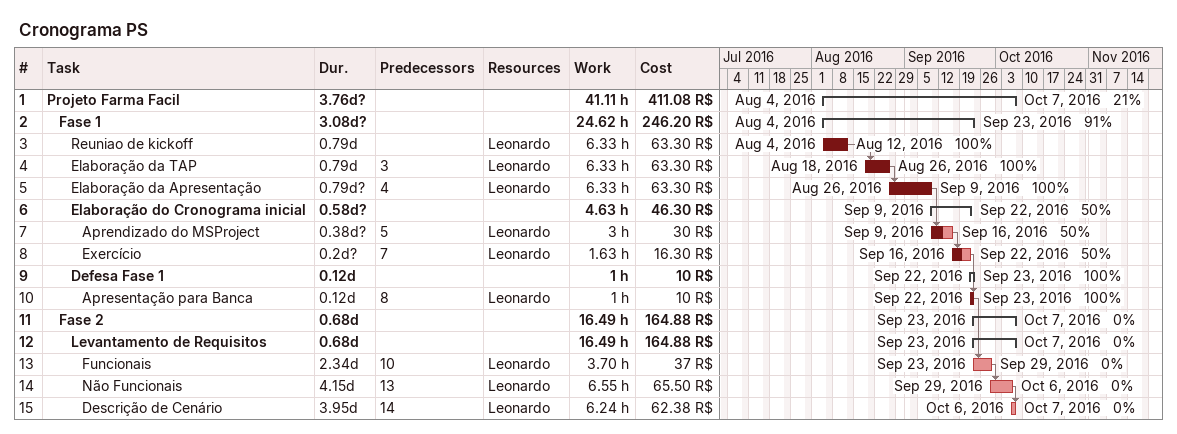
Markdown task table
Cronograma PS

| ID | Level | Task | Duration | Start | Finish | Predecessors | Resources | % complete | Work (h) | Cost (R$) |
|---|---|---|---|---|---|---|---|---|---|---|
| 1 | 1 | **Projeto Farma Facil** | 3.76d? | 2016-08-04 | 2016-10-07 |  |  | 21 | 41.11 | 411.08 |
| 2 | 2 | **Fase 1** | 3.08d? | 2016-08-04 | 2016-09-23 |  |  | 91 | 24.62 | 246.20 |
| 3 | 3 | Reuniao de kickoff | 0.79d | 2016-08-04 | 2016-08-12 |  | Leonardo | 100 | 6.33 | 63.30 |
| 4 | 3 | Elaboração da TAP | 0.79d | 2016-08-18 | 2016-08-26 | 3 | Leonardo | 100 | 6.33 | 63.30 |
| 5 | 3 | Elaboração da Apresentação | 0.79d? | 2016-08-26 | 2016-09-09 | 4 | Leonardo | 100 | 6.33 | 63.30 |
| 6 | 3 | **Elaboração do Cronograma inicial** | 0.58d? | 2016-09-09 | 2016-09-22 |  |  | 50 | 4.63 | 46.30 |
| 7 | 4 | Aprendizado do MSProject | 0.38d? | 2016-09-09 | 2016-09-16 | 5 | Leonardo | 50 | 3 | 30 |
| 8 | 4 | Exercício | 0.2d? | 2016-09-16 | 2016-09-22 | 7 | Leonardo | 50 | 1.63 | 16.30 |
| 9 | 3 | **Defesa Fase 1** | 0.12d | 2016-09-22 | 2016-09-23 |  |  | 100 | 1 | 10 |
| 10 | 4 | Apresentação para Banca | 0.12d | 2016-09-22 | 2016-09-23 | 8 | Leonardo | 100 | 1 | 10 |
| 11 | 2 | **Fase 2** | 0.68d | 2016-09-23 | 2016-10-07 |  |  | 0 | 16.49 | 164.88 |
| 12 | 3 | **Levantamento de Requisitos** | 0.68d | 2016-09-23 | 2016-10-07 |  |  | 0 | 16.49 | 164.88 |
| 13 | 4 | Funcionais | 2.34d | 2016-09-23 | 2016-09-29 | 10 | Leonardo | 0 | 3.70 | 37 |
| 14 | 4 | Não Funcionais | 4.15d | 2016-09-29 | 2016-10-06 | 13 | Leonardo | 0 | 6.55 | 65.50 |
| 15 | 4 | Descrição de Cenário | 3.95d | 2016-10-06 | 2016-10-07 | 14 | Leonardo | 0 | 6.24 | 62.38 |
